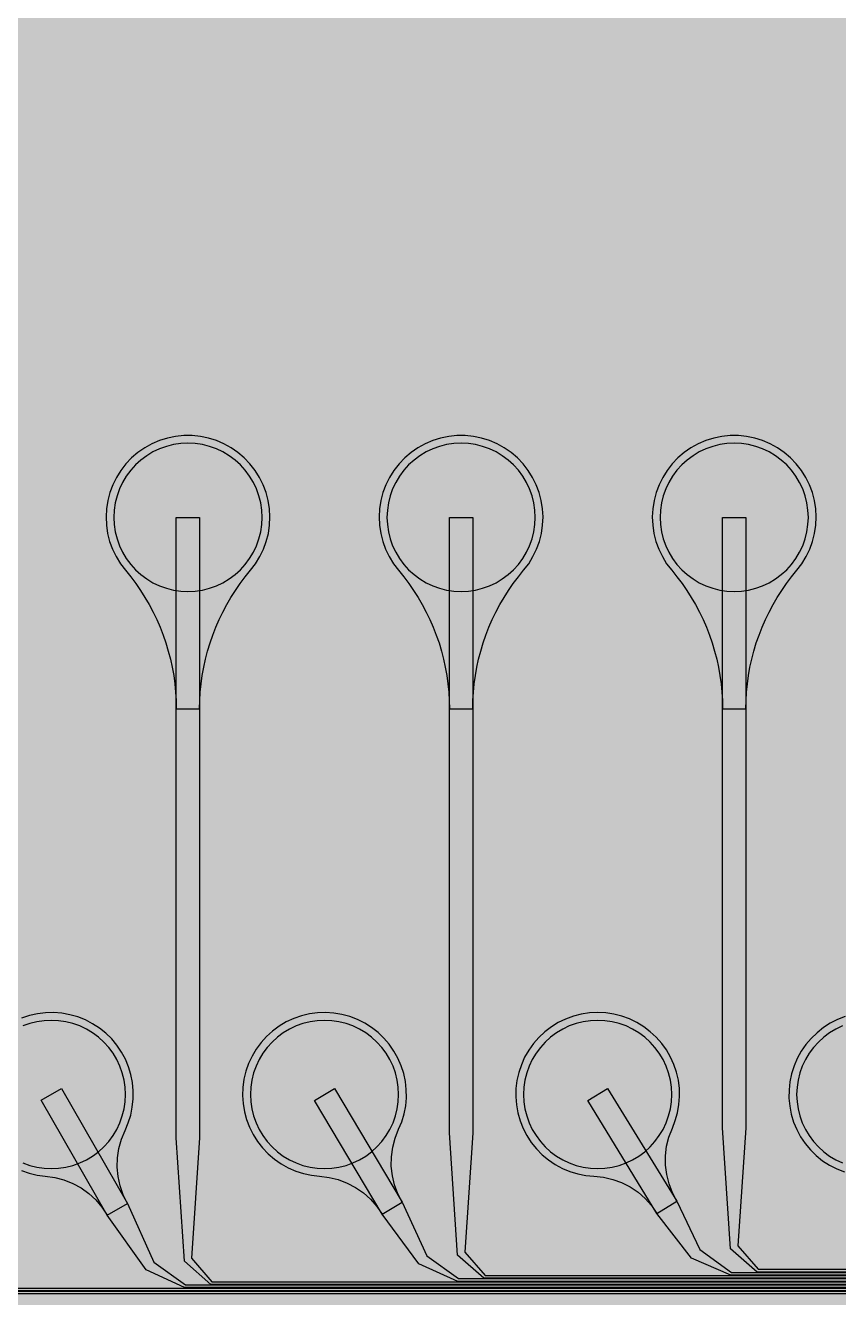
# Model space of a CAD drawing. Header units: metres. Extents: x -7231 to 10969, y -37556 to 1873.
# Drawn here: x 3873 to 4915, y -22931 to -21300 of the extents above; entities that cross this region are included whole.
import ezdxf

# ---------------------------------------------------------------- set-up
doc = ezdxf.new("R2010")
doc.units = ezdxf.units.M
for name, color, linetype in [('Metal1', 4, 'CONTINUOUS'), ('Metal2', 3, 'CONTINUOUS'), ('Polyimide', 7, 'CONTINUOUS'), ('Polyimide_Negative', 5, 'CONTINUOUS')]:
    doc.layers.add(name, color=color, linetype=linetype)

msp = doc.modelspace()

# ---------------------------------------------------------------- hatches: boundary and pattern name
at = {"layer": 'Polyimide'}
msp.add_hatch(color=7, dxfattribs=at).paths.add_polyline_path([(4065.7, -468), (4066.7, -502), (4068.5, -536), (4071.4, -570), (4075.5, -604), (4081, -638), (4088, -672), (4096.5, -706), (4106.6, -740), (4118.3, -774), (4131.6, -808), (4146.5, -842), (4162.9, -876), (4180.7, -910), (4199.8, -944), (4220.2, -978), (4241.7, -1012), (4264.2, -1046), (4287.5, -1080), (4311.5, -1114), (4336, -1148), (4360.9, -1182), (4385.9, -1216), (4410.9, -1250), (4435.7, -1284), (4460.2, -1318), (4484.2, -1352), (4507.5, -1385.9), (4530, -1419.9), (4551.5, -1453.9), (4571.9, -1487.9), (4591.1, -1521.9), (4608.9, -1555.9), (4625.3, -1589.9), (4640.1, -1623.9), (4653.4, -1657.9), (4665.1, -1691.9), (4675.2, -1725.9), (4683.7, -1759.9), (4690.7, -1793.9), (4696.2, -1827.9), (4700.3, -1861.9), (4703.2, -1895.9), (4705.1, -1929.9), (4706.1, -1963.9), (4706.4, -1997.9), (4706.5, -2031.9), (4706.5, -4793), (4710, -4838.4), (4720.2, -4882.7), (4737.1, -4925), (4760.1, -4964.2), (4788.9, -4999.5), (4822.6, -5030), (4860.5, -5055.1), (4901.8, -5074.2), (4901.8, -5074.2), (4970.7, -5105.2), (5034.7, -5145.3), (5092.8, -5193.5), (5143.8, -5249.2), (5186.9, -5311.2), (5221.2, -5378.4), (5246.2, -5449.7), (5261.4, -5523.7), (5266.5, -5599), (5261.4, -5674.3), (5246.2, -5748.3), (5221.2, -5819.6), (5186.9, -5886.8), (5143.8, -5948.8), (5092.8, -6004.5), (5034.7, -6052.7), (4970.7, -6092.8), (4901.8, -6123.8), (4860.5, -6142.9), (4822.6, -6168), (4788.9, -6198.5), (4760.1, -6233.8), (4737.1, -6273), (4720.2, -6315.3), (4710, -6359.6), (4706.5, -6405), (4706.5, -9221.5), (4710, -9266.9), (4720.2, -9311.2), (4737.1, -9353.5), (4760.1, -9392.7), (4788.9, -9428), (4822.6, -9458.5), (4860.5, -9483.6), (4901.8, -9502.7), (4970.7, -9533.7), (5034.7, -9573.8), (5092.8, -9622), (5143.8, -9677.7), (5186.9, -9739.7), (5221.2, -9806.9), (5246.2, -9878.2), (5261.4, -9952.2), (5266.5, -10027.5), (5261.4, -10102.8), (5246.2, -10176.8), (5221.2, -10248.1), (5186.9, -10315.3), (5143.8, -10377.3), (5092.8, -10433), (5034.7, -10481.2), (4970.7, -10521.3), (4901.8, -10552.3), (4860.5, -10571.4), (4822.6, -10596.5), (4788.9, -10627), (4760.1, -10662.3), (4737.1, -10701.5), (4720.2, -10743.8), (4710, -10788.1), (4706.5, -10833.5), (4706.5, -13650), (4710, -13695.4), (4720.2, -13739.7), (4737.1, -13782), (4760.1, -13821.2), (4788.9, -13856.5), (4822.6, -13887), (4860.5, -13912.1), (4901.8, -13931.2), (4970.7, -13962.2), (5034.7, -14002.2), (5092.8, -14050.5), (5143.8, -14106.2), (5186.9, -14168.2), (5221.2, -14235.4), (5246.2, -14306.7), (5261.4, -14380.7), (5266.5, -14456), (5261.4, -14531.3), (5246.2, -14605.3), (5221.2, -14676.5), (5186.9, -14743.8), (5143.8, -14805.8), (5092.8, -14861.5), (5034.7, -14909.7), (4970.7, -14949.8), (4901.8, -14980.8), (4860.5, -14999.9), (4822.6, -15025), (4788.9, -15055.5), (4760.1, -15090.8), (4737.1, -15130), (4720.2, -15172.3), (4710, -15216.6), (4706.5, -15262), (4706.5, -15456), (4720.9, -15750), (4764.1, -16041.3), (4835.7, -16326.8), (4934.9, -16604), (5060.7, -16870.2), (5212.1, -17122.7), (5387.5, -17359.2), (5585.2, -17577.3), (5803.3, -17775), (6039.8, -17950.4), (6292.3, -18101.8), (6558.4, -18227.6), (6835.6, -18326.8), (7121.2, -18398.3), (7412.4, -18441.5), (7706.5, -18456), (9969, -18456), (10047.4, -18459.8), (10125.1, -18471.4), (10201.2, -18490.4), (10275.2, -18516.9), (10346.1, -18550.5), (10413.5, -18590.8), (10476.5, -18637.6), (10534.7, -18690.3), (10587.4, -18748.5), (10634.2, -18811.5), (10674.5, -18878.9), (10708.1, -18949.8), (10734.6, -19023.8), (10753.6, -19099.9), (10765.2, -19177.6), (10769, -19256), (10769, -20895.8), (10730.2, -20951.4), (10694.6, -21009.1), (10662.2, -21068.6), (10633.2, -21129.9), (10607.6, -21192.7), (10585.5, -21256.7), (10566.9, -21322), (10552, -21388.1), (10540.8, -21455), (10533.4, -21522.3), (10529.6, -21590), (10529.6, -21657.8), (10533.4, -21725.5), (10540.8, -21792.9), (10552, -21859.7), (10566.9, -21925.9), (10585.5, -21991.1), (10607.6, -22055.2), (10633.2, -22117.9), (10662.2, -22179.2), (10694.6, -22238.7), (10730.2, -22296.4), (10769, -22352), (10769, -32454.2), (10728.7, -32510.5), (10691.7, -32568.9), (10658, -32629.3), (10627.8, -32691.6), (10601.2, -32755.4), (10578.2, -32820.7), (10558.9, -32887.1), (10543.4, -32954.5), (10531.8, -33022.7), (10524, -33091.4), (10520.1, -33160.5), (10520.1, -33229.7), (10524, -33298.8), (10531.8, -33367.5), (10543.4, -33435.7), (10558.9, -33503.1), (10578.2, -33569.5), (10601.2, -33634.8), (10627.8, -33698.6), (10658, -33760.8), (10691.7, -33821.3), (10728.7, -33879.7), (10769, -33936), (10769, -36556), (10765.2, -36634.4), (10753.6, -36712.1), (10734.6, -36788.2), (10708.1, -36862.1), (10674.5, -36933.1), (10634.2, -37000.5), (10587.4, -37063.5), (10534.7, -37121.7), (10476.5, -37174.4), (10413.5, -37221.2), (10346.1, -37261.5), (10275.2, -37295.1), (10201.2, -37321.6), (10125.1, -37340.6), (10047.4, -37352.1), (9969, -37356), (-6231, -37356), (-6309.4, -37352.1), (-6387.1, -37340.6), (-6463.2, -37321.6), (-6537.2, -37295.1), (-6608.1, -37261.5), (-6675.5, -37221.2), (-6738.5, -37174.4), (-6796.7, -37121.7), (-6849.4, -37063.5), (-6896.2, -37000.5), (-6936.5, -36933.1), (-6970.1, -36862.1), (-6996.6, -36788.2), (-7015.6, -36712.1), (-7027.2, -36634.4), (-7031, -36556), (-7031, -33936), (-6990.7, -33879.8), (-6953.7, -33821.3), (-6920, -33760.9), (-6889.8, -33698.6), (-6863.2, -33634.8), (-6840.2, -33569.5), (-6820.9, -33503.1), (-6805.4, -33435.7), (-6793.7, -33367.5), (-6785.9, -33298.8), (-6782, -33229.7), (-6782, -33160.5), (-6785.9, -33091.4), (-6793.7, -33022.7), (-6805.4, -32954.5), (-6820.9, -32887.1), (-6840.2, -32820.6), (-6863.2, -32755.4), (-6889.8, -32691.5), (-6920, -32629.3), (-6953.7, -32568.9), (-6990.7, -32510.4), (-7031, -32454.2), (-7031, -22364.8), (-6990.7, -22308.6), (-6953.7, -22250.1), (-6920, -22189.7), (-6889.8, -22127.5), (-6863.2, -22063.6), (-6840.2, -21998.4), (-6820.9, -21931.9), (-6805.4, -21864.5), (-6793.7, -21796.3), (-6785.9, -21727.6), (-6782, -21658.5), (-6782, -21589.3), (-6785.9, -21520.3), (-6793.7, -21451.5), (-6805.4, -21383.3), (-6820.9, -21315.9), (-6840.2, -21249.5), (-6863.2, -21184.2), (-6889.8, -21120.4), (-6920, -21058.1), (-6953.7, -20997.7), (-6990.7, -20939.3), (-7031, -20883), (-7031, -19256), (-7027.2, -19177.6), (-7015.6, -19099.9), (-6996.6, -19023.8), (-6970.1, -18949.8), (-6936.5, -18878.9), (-6896.2, -18811.5), (-6849.4, -18748.5), (-6796.7, -18690.3), (-6738.5, -18637.6), (-6675.5, -18590.8), (-6608.1, -18550.5), (-6537.2, -18516.9), (-6463.2, -18490.4), (-6387.1, -18471.4), (-6309.4, -18459.8), (-6231, -18456), (-3968.5, -18456), (-3674.4, -18441.5), (-3383.2, -18398.3), (-3097.6, -18326.8), (-2820.4, -18227.6), (-2554.3, -18101.8), (-2301.8, -17950.4), (-2065.3, -17775), (-1847.2, -17577.3), (-1649.5, -17359.2), (-1474.1, -17122.7), (-1322.7, -16870.2), (-1196.9, -16604), (-1097.7, -16326.8), (-1026.1, -16041.3), (-982.9, -15750), (-968.5, -15456), (-968.5, -15262), (-972, -15216.6), (-982.2, -15172.3), (-999.1, -15130), (-1022.1, -15090.8), (-1050.9, -15055.5), (-1084.6, -15025), (-1122.5, -14999.9), (-1163.8, -14980.8), (-1232.7, -14949.8), (-1296.7, -14909.7), (-1354.8, -14861.5), (-1405.8, -14805.8), (-1448.9, -14743.8), (-1483.2, -14676.5), (-1508.2, -14605.3), (-1523.4, -14531.3), (-1528.5, -14456), (-1523.4, -14380.7), (-1508.2, -14306.7), (-1483.2, -14235.4), (-1448.9, -14168.2), (-1405.8, -14106.2), (-1354.8, -14050.5), (-1296.7, -14002.2), (-1232.7, -13962.2), (-1163.8, -13931.2), (-1122.5, -13912.1), (-1084.6, -13887), (-1050.9, -13856.5), (-1022.1, -13821.2), (-999.1, -13782), (-982.2, -13739.7), (-972, -13695.4), (-968.5, -13650), (-968.5, -12309.6), (-972, -12264.3), (-982.2, -12219.9), (-999.1, -12177.7), (-1022.1, -12138.5), (-1050.9, -12103.2), (-1084.6, -12072.6), (-1122.5, -12047.5), (-1163.8, -12028.5), (-1232.7, -11997.4), (-1296.7, -11957.4), (-1354.8, -11909.1), (-1405.8, -11853.5), (-1448.9, -11791.5), (-1483.2, -11724.2), (-1508.2, -11653), (-1523.4, -11579), (-1528.5, -11503.7), (-1523.4, -11428.3), (-1508.2, -11354.4), (-1483.2, -11283.1), (-1448.9, -11215.9), (-1405.8, -11153.8), (-1354.8, -11098.2), (-1296.7, -11049.9), (-1232.7, -11009.9), (-1163.8, -10978.8), (-1122.5, -10959.8), (-1084.6, -10934.7), (-1050.9, -10904.1), (-1022.1, -10868.9), (-999.1, -10829.6), (-982.2, -10787.4), (-972, -10743), (-968.5, -10697.7), (-968.5, -9357.3), (-972, -9311.9), (-982.2, -9267.6), (-999.1, -9225.4), (-1022.1, -9186.1), (-1050.9, -9150.8), (-1084.6, -9120.3), (-1122.5, -9095.2), (-1163.8, -9076.2), (-1163.8, -9076.2), (-1232.7, -9045.1), (-1296.7, -9005.1), (-1354.8, -8956.8), (-1405.8, -8901.1), (-1448.9, -8839.1), (-1483.2, -8771.9), (-1508.2, -8700.6), (-1523.4, -8626.7), (-1528.5, -8551.3), (-1523.4, -8476), (-1508.2, -8402), (-1483.2, -8330.8), (-1448.9, -8263.5), (-1405.8, -8201.5), (-1354.8, -8145.9), (-1296.7, -8097.6), (-1232.7, -8057.6), (-1163.8, -8026.5), (-1163.8, -8026.5), (-1122.5, -8007.4), (-1084.6, -7982.4), (-1050.9, -7951.8), (-1022.1, -7916.5), (-999.1, -7877.3), (-982.2, -7835), (-972, -7790.7), (-968.5, -7745.4), (-968.5, -6405), (-972, -6359.6), (-982.2, -6315.3), (-999.1, -6273), (-1022.1, -6233.8), (-1050.9, -6198.5), (-1084.6, -6168), (-1122.5, -6142.9), (-1163.8, -6123.8), (-1163.8, -6123.8), (-1232.7, -6092.8), (-1296.7, -6052.7), (-1354.8, -6004.5), (-1405.8, -5948.8), (-1448.9, -5886.8), (-1483.2, -5819.6), (-1508.2, -5748.3), (-1523.4, -5674.3), (-1528.5, -5599), (-1523.4, -5523.7), (-1508.2, -5449.7), (-1483.2, -5378.4), (-1448.9, -5311.2), (-1405.8, -5249.2), (-1354.8, -5193.5), (-1296.7, -5145.3), (-1232.7, -5105.2), (-1163.8, -5074.2), (-1163.8, -5074.2), (-1122.5, -5055.1), (-1084.6, -5030), (-1050.9, -4999.5), (-1022.1, -4964.2), (-999.1, -4925), (-982.2, -4882.7), (-972, -4838.4), (-968.5, -4793), (-968.5, -2031.9), (-968.4, -1997.9), (-968.1, -1963.9), (-967.1, -1929.9), (-965.2, -1895.9), (-962.2, -1861.9), (-958, -1827.9), (-952.4, -1793.9), (-945.3, -1759.9), (-936.6, -1725.9), (-926.4, -1691.9), (-914.4, -1657.9), (-900.9, -1623.9), (-885.7, -1589.9), (-869.1, -1555.9), (-850.9, -1521.9), (-831.4, -1487.9), (-810.6, -1453.9), (-788.7, -1419.9), (-765.8, -1385.9), (-742.1, -1352), (-717.6, -1318), (-692.7, -1284), (-667.4, -1250), (-641.9, -1216), (-616.4, -1182), (-591.1, -1148), (-566.1, -1114), (-541.7, -1080), (-517.9, -1046), (-495, -1012), (-473.1, -978), (-452.4, -944), (-432.8, -910), (-414.7, -876), (-398, -842), (-382.9, -808), (-369.3, -774), (-357.4, -740), (-347.1, -706), (-338.4, -672), (-331.3, -638), (-325.7, -604), (-321.5, -570), (-318.6, -536), (-316.7, -502), (-315.7, -468), (-315.3, -434), (-315.2, -400), (-315.2, 401), (-315.2, 451), (-315.2, 1644), (-270.2, 1644), (-270, 1637.1), (-269.4, 1630.3), (-268.2, 1623.5), (-266.7, 1616.8), (-264.7, 1610.2), (-262.3, 1603.8), (-259.4, 1597.6), (-256.2, 1591.5), (-252.6, 1585.7), (-248.6, 1580.1), (-244.2, 1574.8), (-239.5, 1569.8), (-234.5, 1565.1), (-229.2, 1560.7), (-223.6, 1556.7), (-217.8, 1553.1), (-211.7, 1549.8), (-205.4, 1547), (-199, 1544.6), (-192.4, 1542.6), (-185.7, 1541), (-179, 1539.9), (-172.1, 1539.2), (-165.2, 1539), (-158.4, 1539.2), (-151.5, 1539.9), (-144.8, 1541), (-138.1, 1542.6), (-131.5, 1544.6), (-125.1, 1547), (-118.8, 1549.8), (-112.8, 1553.1), (-106.9, 1556.7), (-101.3, 1560.7), (-96, 1565.1), (-91, 1569.8), (-86.3, 1574.8), (-81.9, 1580.1), (-77.9, 1585.7), (-74.3, 1591.5), (-71.1, 1597.6), (-68.2, 1603.8), (-65.8, 1610.2), (-63.8, 1616.8), (-62.3, 1623.5), (-61.1, 1630.3), (-60.5, 1637.1), (-60.2, 1644), (1853, 1644), (1853, 1573), (3815.2, 1573), (3815.5, 1579.5), (3816.1, 1586.1), (3817.2, 1592.5), (3818.7, 1598.9), (3820.6, 1605.1), (3822.9, 1611.3), (3825.6, 1617.2), (3828.6, 1623), (3832.1, 1628.6), (3835.9, 1633.9), (3840.1, 1638.9), (3844.5, 1643.7), (3849.3, 1648.2), (3854.4, 1652.3), (3859.7, 1656.1), (3865.2, 1659.6), (3871, 1662.7), (3877, 1665.4), (3883.1, 1667.7), (3889.4, 1669.6), (3895.7, 1671.1), (3902.2, 1672.1), (3908.7, 1672.8), (3915.2, 1673), (3921.8, 1672.8), (3928.3, 1672.1), (3934.8, 1671.1), (3941.1, 1669.6), (3947.4, 1667.7), (3953.5, 1665.4), (3959.5, 1662.7), (3965.2, 1659.6), (3970.8, 1656.1), (3976.1, 1652.3), (3981.2, 1648.2), (3986, 1643.7), (3990.4, 1638.9), (3994.6, 1633.9), (3998.4, 1628.6), (4001.9, 1623), (4004.9, 1617.2), (4007.6, 1611.3), (4009.9, 1605.1), (4011.8, 1598.9), (4013.3, 1592.5), (4014.4, 1586.1), (4015, 1579.5), (4015.2, 1573), (4065.2, 1573), (4065.2, 451), (4065.2, 401), (4065.2, -400), (4065.3, -434), (4065.7, -468)])

# ---------------------------------------------------------------- linework, layer by layer
at = {"layer": 'Metal1'}
for points in [[(4096.5, -22176.6), (4096.7, -22165.8), (4097.3, -22155.1), (4098.4, -22144.4), (4099.8, -22133.8), (4101.7, -22123.2), (4104, -22112.7), (4106.7, -22102.4), (4109.8, -22092.1), (4113.3, -22081.9), (4117.2, -22071.9), (4121.5, -22062.1), (4126.1, -22052.4), (4131.2, -22042.9), (4136.6, -22033.6), (4142.3, -22024.6), (4148.4, -22015.8), (4154.9, -22007.2), (4161.6, -21998.9), (4168.1, -21990.4), (4173.6, -21981.4), (4178.2, -21971.8), (4181.9, -21961.9), (4184.5, -21951.6), (4186, -21941.1), (4186.5, -21930.5), (4185.9, -21919.9), (4184.3, -21909.4), (4181.6, -21899.2), (4177.8, -21889.3), (4173.1, -21879.8), (4167.5, -21870.8), (4161, -21862.4), (4153.7, -21854.7), (4145.6, -21847.8), (4136.9, -21841.8), (4127.6, -21836.7), (4117.9, -21832.5), (4107.7, -21829.3), (4097.4, -21827.2), (4086.8, -21826.1), (4076.2, -21826.1), (4065.6, -21827.2), (4055.3, -21829.3), (4045.1, -21832.5), (4035.4, -21836.7), (4026.1, -21841.8), (4017.4, -21847.8), (4009.3, -21854.7), (4002, -21862.4), (3995.5, -21870.8), (3989.9, -21879.8), (3985.2, -21889.3), (3981.4, -21899.2), (3978.7, -21909.4), (3977.1, -21919.9), (3976.5, -21930.5), (3977, -21941.1), (3978.5, -21951.6), (3981.1, -21961.9), (3984.8, -21971.8), (3989.4, -21981.4), (3994.9, -21990.4), (4001.4, -21998.9), (4008.1, -22007.2), (4014.6, -22015.8), (4020.7, -22024.6), (4026.4, -22033.6), (4031.8, -22042.9), (4036.9, -22052.4), (4041.5, -22062.1), (4045.8, -22071.9), (4049.7, -22081.9), (4053.2, -22092.1), (4056.3, -22102.4), (4059, -22112.7), (4061.3, -22123.2), (4063.2, -22133.8), (4064.6, -22144.4), (4065.7, -22155.1), (4066.3, -22165.8), (4066.5, -22176.6), (4096.5, -22176.6)], [(4446.5, -22176.6), (4446.7, -22165.8), (4447.3, -22155.1), (4448.4, -22144.4), (4449.8, -22133.8), (4451.7, -22123.2), (4454, -22112.7), (4456.7, -22102.4), (4459.8, -22092.1), (4463.3, -22081.9), (4467.2, -22071.9), (4471.5, -22062.1), (4476.1, -22052.4), (4481.2, -22042.9), (4486.6, -22033.6), (4492.3, -22024.6), (4498.4, -22015.8), (4504.9, -22007.2), (4511.6, -21998.9), (4518.1, -21990.4), (4523.6, -21981.4), (4528.2, -21971.8), (4531.9, -21961.9), (4534.5, -21951.6), (4536, -21941.1), (4536.5, -21930.5), (4535.9, -21919.9), (4534.3, -21909.4), (4531.6, -21899.2), (4527.8, -21889.3), (4523.1, -21879.8), (4517.5, -21870.8), (4511, -21862.4), (4503.7, -21854.7), (4495.6, -21847.8), (4486.9, -21841.8), (4477.6, -21836.7), (4467.9, -21832.5), (4457.7, -21829.3), (4447.4, -21827.2), (4436.8, -21826.1), (4426.2, -21826.1), (4415.6, -21827.2), (4405.3, -21829.3), (4395.1, -21832.5), (4385.4, -21836.7), (4376.1, -21841.8), (4367.4, -21847.8), (4359.3, -21854.7), (4352, -21862.4), (4345.5, -21870.8), (4339.9, -21879.8), (4335.2, -21889.3), (4331.4, -21899.2), (4328.7, -21909.4), (4327.1, -21919.9), (4326.5, -21930.5), (4327, -21941.1), (4328.5, -21951.6), (4331.1, -21961.9), (4334.8, -21971.8), (4339.4, -21981.4), (4344.9, -21990.4), (4351.4, -21998.9), (4358.1, -22007.2), (4364.6, -22015.8), (4370.7, -22024.6), (4376.4, -22033.6), (4381.8, -22042.9), (4386.9, -22052.4), (4391.5, -22062.1), (4395.8, -22071.9), (4399.7, -22081.9), (4403.2, -22092.1), (4406.3, -22102.4), (4409, -22112.7), (4411.3, -22123.2), (4413.2, -22133.8), (4414.6, -22144.4), (4415.7, -22155.1), (4416.3, -22165.8), (4416.5, -22176.6), (4446.5, -22176.6)], [(4796.5, -22176.6), (4796.7, -22165.8), (4797.3, -22155.1), (4798.4, -22144.4), (4799.8, -22133.8), (4801.7, -22123.2), (4804, -22112.7), (4806.7, -22102.4), (4809.8, -22092.1), (4813.3, -22081.9), (4817.2, -22071.9), (4821.5, -22062.1), (4826.1, -22052.4), (4831.2, -22042.9), (4836.6, -22033.6), (4842.3, -22024.6), (4848.4, -22015.8), (4854.9, -22007.2), (4861.6, -21998.9), (4868.1, -21990.4), (4873.6, -21981.4), (4878.2, -21971.8), (4881.9, -21961.9), (4884.5, -21951.6), (4886, -21941.1), (4886.5, -21930.5), (4885.9, -21919.9), (4884.3, -21909.4), (4881.6, -21899.2), (4877.8, -21889.3), (4873.1, -21879.8), (4867.5, -21870.8), (4861, -21862.4), (4853.7, -21854.7), (4845.6, -21847.8), (4836.9, -21841.8), (4827.6, -21836.7), (4817.9, -21832.5), (4807.7, -21829.3), (4797.4, -21827.2), (4786.8, -21826.1), (4776.2, -21826.1), (4765.6, -21827.2), (4755.3, -21829.3), (4745.1, -21832.5), (4735.4, -21836.7), (4726.1, -21841.8), (4717.4, -21847.8), (4709.3, -21854.7), (4702, -21862.4), (4695.5, -21870.8), (4689.9, -21879.8), (4685.2, -21889.3), (4681.4, -21899.2), (4678.7, -21909.4), (4677.1, -21919.9), (4676.5, -21930.5), (4677, -21941.1), (4678.5, -21951.6), (4681.1, -21961.9), (4684.8, -21971.8), (4689.4, -21981.4), (4694.9, -21990.4), (4701.4, -21998.9), (4708.1, -22007.2), (4714.6, -22015.8), (4720.7, -22024.6), (4726.4, -22033.6), (4731.8, -22042.9), (4736.9, -22052.4), (4741.5, -22062.1), (4745.8, -22071.9), (4749.7, -22081.9), (4753.2, -22092.1), (4756.3, -22102.4), (4759, -22112.7), (4761.3, -22123.2), (4763.2, -22133.8), (4764.6, -22144.4), (4765.7, -22155.1), (4766.3, -22165.8), (4766.5, -22176.6), (4796.5, -22176.6)]]:
    msp.add_lwpolyline(points, close=True, dxfattribs=at)
for points in [[(9330.8, -22922.8), (3760.8, -22922.8), (3726.9, -22892.9), (3716.5, -22732.9), (3716.5, -21931), (3746.5, -21931), (3746.5, -22732.9), (3736.1, -22889.1), (3762.2, -22919.2), (9332.2, -22919.2)], [(9338.8, -22914.7), (4110.8, -22914.7), (4076.9, -22884.9), (4066.5, -22726.5), (4066.5, -21931), (4096.5, -21931), (4096.5, -22726.5), (4086.1, -22881.1), (4112.2, -22911.2), (9340.2, -22911.2)], [(9346.8, -22906.7), (4460.8, -22906.7), (4426.9, -22876.9), (4416.5, -22720.1), (4416.5, -21931), (4446.5, -21931), (4446.5, -22720.1), (4436.1, -22873.1), (4462.2, -22903.2), (9348.2, -22903.2)], [(9354.8, -22898.8), (4810.8, -22898.8), (4776.9, -22868.9), (4766.5, -22713.7), (4766.5, -21931), (4796.5, -21931), (4796.5, -22713.7), (4786.1, -22865.1), (4812.2, -22895.2), (9356.2, -22895.2)]]:
    msp.add_lwpolyline(points, dxfattribs=at)
at = {"layer": 'Metal2'}
for points in [[(3868.1, -22768.7), (3878.1, -22772.1), (3888.3, -22774.4), (3898.7, -22775.7), (3910.8, -22777.4), (3922.5, -22780.5), (3933.9, -22785), (3944.5, -22790.8), (3954.4, -22797.9), (3963.4, -22806.2), (3971.3, -22815.5), (3978, -22825.6), (4004, -22810.7), (4004, -22810.7), (3998.6, -22799.8), (3994.5, -22788.3), (3991.9, -22776.4), (3990.8, -22764.3), (3991.1, -22752.1), (3992.9, -22740.1), (3996.2, -22728.3), (4000.9, -22717.1), (4005, -22707.4), (4008.1, -22697.4), (4010.2, -22687.2), (4011.3, -22676.7), (4011.4, -22666.3), (4010.4, -22655.8), (4008.4, -22645.6), (4005.3, -22635.5), (4001.3, -22625.9), (3996.3, -22616.6), (3990.5, -22607.9), (3983.8, -22599.9), (3976.3, -22592.5), (3968.1, -22586), (3959.3, -22580.3), (3950, -22575.4), (3940.3, -22571.6), (3930.2, -22568.7), (3919.9, -22566.9), (3909.4, -22566), (3899, -22566.3), (3888.6, -22567.5), (3878.3, -22569.8), (3868.4, -22573.2)], [(4923.8, -22571.2), (4914, -22575), (4904.6, -22579.7), (4895.8, -22585.3), (4887.6, -22591.8), (4880, -22599.1), (4873.2, -22607.1), (4867.3, -22615.7), (4862.2, -22624.8), (4858.1, -22634.5), (4854.9, -22644.5), (4852.8, -22654.7), (4851.7, -22665.2), (4851.6, -22675.6), (4852.6, -22686.1), (4854.6, -22696.3), (4857.6, -22706.4), (4861.7, -22716.1), (4866.6, -22725.3), (4872.5, -22734), (4879.2, -22742), (4886.6, -22749.4), (4894.8, -22756), (4903.6, -22761.7), (4912.9, -22766.5), (4922.6, -22770.4)], [(9326.8, -22926.7), (3727.2, -22926.7), (3678.3, -22903.5), (3625.9, -22826.6), (3543.4, -22678.3), (3569.6, -22663.7), (3652.1, -22812), (3688, -22894), (3728.2, -22923.2), (9328.2, -22923.2)], [(9334.8, -22918.7), (4077.2, -22918.7), (4027.8, -22896), (3978, -22825.6), (3893.5, -22678.5), (3919.5, -22663.5), (4004, -22810.7), (4037.8, -22886), (4078.2, -22915.2), (9336.2, -22915.2)], [(9342.8, -22910.8), (4427.2, -22910.8), (4377.3, -22888.4), (4330.2, -22824.6), (4243.6, -22678.7), (4269.4, -22663.3), (4356, -22809.3), (4387.6, -22878), (4428.2, -22907.2), (9344.2, -22907.2)], [(9350.8, -22902.8), (4777.3, -22902.8), (4726.7, -22881), (4682.5, -22823.5), (4593.7, -22678.8), (4619.3, -22663.2), (4708.1, -22807.8), (4737.3, -22869.9), (4778.2, -22899.2), (9352.2, -22899.2)]]:
    msp.add_lwpolyline(points, dxfattribs=at)
for points in [[(4356, -22809.3), (4350.4, -22798.5), (4346.2, -22787), (4343.4, -22775.2), (4342.1, -22763.1), (4342.3, -22750.9), (4343.9, -22738.8), (4347, -22727), (4351.5, -22715.7), (4355.5, -22706), (4358.5, -22696), (4360.5, -22685.7), (4361.4, -22675.2), (4361.3, -22664.8), (4360.2, -22654.3), (4358, -22644.1), (4354.8, -22634.1), (4350.6, -22624.5), (4345.5, -22615.3), (4339.5, -22606.7), (4332.7, -22598.8), (4325.1, -22591.5), (4316.9, -22585.1), (4308, -22579.5), (4298.6, -22574.8), (4288.8, -22571.1), (4278.7, -22568.4), (4268.4, -22566.7), (4257.9, -22566), (4247.5, -22566.4), (4237.1, -22567.8), (4226.9, -22570.3), (4217, -22573.7), (4207.5, -22578.1), (4198.5, -22583.5), (4190, -22589.7), (4182.3, -22596.7), (4175.2, -22604.5), (4169, -22612.9), (4163.7, -22621.9), (4159.2, -22631.4), (4155.8, -22641.3), (4153.3, -22651.5), (4151.9, -22661.9), (4151.5, -22672.4), (4152.2, -22682.8), (4153.9, -22693.2), (4156.6, -22703.3), (4160.3, -22713.1), (4165, -22722.5), (4170.6, -22731.3), (4177, -22739.6), (4184.2, -22747.2), (4192.2, -22754), (4200.8, -22760), (4209.9, -22765.1), (4219.6, -22769.3), (4229.5, -22772.5), (4239.8, -22774.7), (4250.2, -22775.8), (4262.3, -22777.3), (4274.1, -22780.2), (4285.5, -22784.6), (4296.3, -22790.3), (4306.3, -22797.2), (4315.3, -22805.4), (4323.4, -22814.5), (4330.2, -22824.6), (4356, -22809.3)], [(4708.1, -22807.8), (4702.3, -22797), (4698, -22785.7), (4695, -22773.8), (4693.5, -22761.7), (4693.5, -22749.6), (4694.9, -22737.5), (4697.8, -22725.6), (4702.2, -22714.3), (4706, -22704.5), (4708.9, -22694.4), (4710.7, -22684.1), (4711.5, -22673.6), (4711.2, -22663.2), (4709.9, -22652.8), (4707.6, -22642.6), (4704.2, -22632.6), (4699.9, -22623.1), (4694.7, -22614), (4688.6, -22605.5), (4681.6, -22597.6), (4673.9, -22590.5), (4665.6, -22584.2), (4656.6, -22578.7), (4647.2, -22574.2), (4637.3, -22570.6), (4627.2, -22568.1), (4616.8, -22566.5), (4606.3, -22566), (4595.9, -22566.5), (4585.5, -22568.1), (4575.4, -22570.7), (4565.5, -22574.3), (4556.1, -22578.9), (4547.2, -22584.4), (4538.8, -22590.7), (4531.2, -22597.9), (4524.2, -22605.7), (4518.1, -22614.3), (4512.9, -22623.4), (4508.7, -22632.9), (4505.3, -22642.9), (4503, -22653.1), (4501.8, -22663.5), (4501.5, -22674), (4502.4, -22684.4), (4504.2, -22694.7), (4507.1, -22704.8), (4511, -22714.5), (4515.8, -22723.8), (4521.5, -22732.6), (4528.1, -22740.8), (4535.4, -22748.3), (4543.5, -22755), (4552.1, -22760.8), (4561.4, -22765.8), (4571, -22769.8), (4581.1, -22772.9), (4591.4, -22774.9), (4601.8, -22775.9), (4613.9, -22777.2), (4625.8, -22779.9), (4637.2, -22784.1), (4648.1, -22789.6), (4658.2, -22796.5), (4667.4, -22804.4), (4675.5, -22813.5), (4682.5, -22823.5), (4708.1, -22807.8)]]:
    msp.add_lwpolyline(points, close=True, dxfattribs=at)
at = {"layer": 'Polyimide_Negative'}
for points in [[(4176.5, -21931), (4176, -21921.7), (4174.7, -21912.5), (4172.4, -21903.4), (4169.3, -21894.6), (4165.3, -21886.2), (4160.5, -21878.2), (4154.9, -21870.7), (4148.7, -21863.8), (4141.8, -21857.6), (4134.3, -21852), (4126.3, -21847.2), (4117.9, -21843.2), (4109.1, -21840.1), (4100, -21837.8), (4090.8, -21836.5), (4081.5, -21836), (4072.2, -21836.5), (4063, -21837.8), (4053.9, -21840.1), (4045.1, -21843.2), (4036.7, -21847.2), (4028.7, -21852), (4021.2, -21857.6), (4014.3, -21863.8), (4008.1, -21870.7), (4002.5, -21878.2), (3997.7, -21886.2), (3993.7, -21894.6), (3990.6, -21903.4), (3988.3, -21912.5), (3987, -21921.7), (3986.5, -21931), (3987, -21940.3), (3988.3, -21949.5), (3990.6, -21958.6), (3993.7, -21967.4), (3997.7, -21975.8), (4002.5, -21983.8), (4008.1, -21991.3), (4014.3, -21998.2), (4021.2, -22004.4), (4028.7, -22010), (4036.7, -22014.8), (4045.1, -22018.8), (4053.9, -22021.9), (4063, -22024.2), (4072.2, -22025.5), (4081.5, -22026), (4090.8, -22025.5), (4100, -22024.2), (4109.1, -22021.9), (4117.9, -22018.8), (4126.3, -22014.8), (4134.3, -22010), (4141.8, -22004.4), (4148.7, -21998.2), (4154.9, -21991.3), (4160.5, -21983.8), (4165.3, -21975.8), (4169.3, -21967.4), (4172.4, -21958.6), (4174.7, -21949.5), (4176, -21940.3), (4176.5, -21931)], [(4526.5, -21931), (4526, -21921.7), (4524.7, -21912.5), (4522.4, -21903.4), (4519.3, -21894.6), (4515.3, -21886.2), (4510.5, -21878.2), (4504.9, -21870.7), (4498.7, -21863.8), (4491.8, -21857.6), (4484.3, -21852), (4476.3, -21847.2), (4467.9, -21843.2), (4459.1, -21840.1), (4450, -21837.8), (4440.8, -21836.5), (4431.5, -21836), (4422.2, -21836.5), (4413, -21837.8), (4403.9, -21840.1), (4395.1, -21843.2), (4386.7, -21847.2), (4378.7, -21852), (4371.2, -21857.6), (4364.3, -21863.8), (4358.1, -21870.7), (4352.5, -21878.2), (4347.7, -21886.2), (4343.7, -21894.6), (4340.6, -21903.4), (4338.3, -21912.5), (4337, -21921.7), (4336.5, -21931), (4337, -21940.3), (4338.3, -21949.5), (4340.6, -21958.6), (4343.7, -21967.4), (4347.7, -21975.8), (4352.5, -21983.8), (4358.1, -21991.3), (4364.3, -21998.2), (4371.2, -22004.4), (4378.7, -22010), (4386.7, -22014.8), (4395.1, -22018.8), (4403.9, -22021.9), (4413, -22024.2), (4422.2, -22025.5), (4431.5, -22026), (4440.8, -22025.5), (4450, -22024.2), (4459.1, -22021.9), (4467.9, -22018.8), (4476.3, -22014.8), (4484.3, -22010), (4491.8, -22004.4), (4498.7, -21998.2), (4504.9, -21991.3), (4510.5, -21983.8), (4515.3, -21975.8), (4519.3, -21967.4), (4522.4, -21958.6), (4524.7, -21949.5), (4526, -21940.3), (4526.5, -21931)], [(4876.5, -21931), (4876, -21921.7), (4874.7, -21912.5), (4872.4, -21903.4), (4869.3, -21894.6), (4865.3, -21886.2), (4860.5, -21878.2), (4854.9, -21870.7), (4848.7, -21863.8), (4841.8, -21857.6), (4834.3, -21852), (4826.3, -21847.2), (4817.9, -21843.2), (4809.1, -21840.1), (4800, -21837.8), (4790.8, -21836.5), (4781.5, -21836), (4772.2, -21836.5), (4763, -21837.8), (4753.9, -21840.1), (4745.1, -21843.2), (4736.7, -21847.2), (4728.7, -21852), (4721.2, -21857.6), (4714.3, -21863.8), (4708.1, -21870.7), (4702.5, -21878.2), (4697.7, -21886.2), (4693.7, -21894.6), (4690.6, -21903.4), (4688.3, -21912.5), (4687, -21921.7), (4686.5, -21931), (4687, -21940.3), (4688.3, -21949.5), (4690.6, -21958.6), (4693.7, -21967.4), (4697.7, -21975.8), (4702.5, -21983.8), (4708.1, -21991.3), (4714.3, -21998.2), (4721.2, -22004.4), (4728.7, -22010), (4736.7, -22014.8), (4745.1, -22018.8), (4753.9, -22021.9), (4763, -22024.2), (4772.2, -22025.5), (4781.5, -22026), (4790.8, -22025.5), (4800, -22024.2), (4809.1, -22021.9), (4817.9, -22018.8), (4826.3, -22014.8), (4834.3, -22010), (4841.8, -22004.4), (4848.7, -21998.2), (4854.9, -21991.3), (4860.5, -21983.8), (4865.3, -21975.8), (4869.3, -21967.4), (4872.4, -21958.6), (4874.7, -21949.5), (4876, -21940.3), (4876.5, -21931)], [(4351.5, -22671), (4351, -22661.7), (4349.7, -22652.5), (4347.4, -22643.4), (4344.3, -22634.6), (4340.3, -22626.2), (4335.5, -22618.2), (4329.9, -22610.7), (4323.7, -22603.8), (4316.8, -22597.6), (4309.3, -22592), (4301.3, -22587.2), (4292.9, -22583.2), (4284.1, -22580.1), (4275, -22577.8), (4265.8, -22576.5), (4256.5, -22576), (4247.2, -22576.5), (4238, -22577.8), (4228.9, -22580.1), (4220.1, -22583.2), (4211.7, -22587.2), (4203.7, -22592), (4196.2, -22597.6), (4189.3, -22603.8), (4183.1, -22610.7), (4177.5, -22618.2), (4172.7, -22626.2), (4168.7, -22634.6), (4165.6, -22643.4), (4163.3, -22652.5), (4162, -22661.7), (4161.5, -22671), (4162, -22680.3), (4163.3, -22689.5), (4165.6, -22698.6), (4168.7, -22707.4), (4172.7, -22715.8), (4177.5, -22723.8), (4183.1, -22731.3), (4189.3, -22738.2), (4196.2, -22744.4), (4203.7, -22750), (4211.7, -22754.8), (4220.1, -22758.8), (4228.9, -22761.9), (4238, -22764.2), (4247.2, -22765.5), (4256.5, -22766), (4265.8, -22765.5), (4275, -22764.2), (4284.1, -22761.9), (4292.9, -22758.8), (4301.3, -22754.8), (4309.3, -22750), (4316.8, -22744.4), (4323.7, -22738.2), (4329.9, -22731.3), (4335.5, -22723.8), (4340.3, -22715.8), (4344.3, -22707.4), (4347.4, -22698.6), (4349.7, -22689.5), (4351, -22680.3), (4351.5, -22671)], [(4701.5, -22671), (4701, -22661.7), (4699.7, -22652.5), (4697.4, -22643.4), (4694.3, -22634.6), (4690.3, -22626.2), (4685.5, -22618.2), (4679.9, -22610.7), (4673.7, -22603.8), (4666.8, -22597.6), (4659.3, -22592), (4651.3, -22587.2), (4642.9, -22583.2), (4634.1, -22580.1), (4625, -22577.8), (4615.8, -22576.5), (4606.5, -22576), (4597.2, -22576.5), (4588, -22577.8), (4578.9, -22580.1), (4570.1, -22583.2), (4561.7, -22587.2), (4553.7, -22592), (4546.2, -22597.6), (4539.3, -22603.8), (4533.1, -22610.7), (4527.5, -22618.2), (4522.7, -22626.2), (4518.7, -22634.6), (4515.6, -22643.4), (4513.3, -22652.5), (4512, -22661.7), (4511.5, -22671), (4512, -22680.3), (4513.3, -22689.5), (4515.6, -22698.6), (4518.7, -22707.4), (4522.7, -22715.8), (4527.5, -22723.8), (4533.1, -22731.3), (4539.3, -22738.2), (4546.2, -22744.4), (4553.7, -22750), (4561.7, -22754.8), (4570.1, -22758.8), (4578.9, -22761.9), (4588, -22764.2), (4597.2, -22765.5), (4606.5, -22766), (4615.8, -22765.5), (4625, -22764.2), (4634.1, -22761.9), (4642.9, -22758.8), (4651.3, -22754.8), (4659.3, -22750), (4666.8, -22744.4), (4673.7, -22738.2), (4679.9, -22731.3), (4685.5, -22723.8), (4690.3, -22715.8), (4694.3, -22707.4), (4697.4, -22698.6), (4699.7, -22689.5), (4701, -22680.3), (4701.5, -22671)]]:
    msp.add_lwpolyline(points, close=True, dxfattribs=at)
for points in [[(3870.1, -22758.8), (3878.9, -22761.9), (3888, -22764.2), (3897.2, -22765.5), (3906.5, -22766), (3915.8, -22765.5), (3925, -22764.2), (3934.1, -22761.9), (3942.9, -22758.8), (3951.3, -22754.8), (3959.3, -22750), (3966.8, -22744.4), (3973.7, -22738.2), (3979.9, -22731.3), (3985.5, -22723.8), (3990.3, -22715.8), (3994.3, -22707.4), (3997.4, -22698.6), (3999.7, -22689.5), (4001, -22680.3), (4001.5, -22671), (4001.5, -22671), (4001, -22661.7), (3999.7, -22652.5), (3997.4, -22643.4), (3994.3, -22634.6), (3990.3, -22626.2), (3985.5, -22618.2), (3979.9, -22610.7), (3973.7, -22603.8), (3966.8, -22597.6), (3959.3, -22592), (3951.3, -22587.2), (3942.9, -22583.2), (3934.1, -22580.1), (3925, -22577.8), (3915.8, -22576.5), (3906.5, -22576), (3897.2, -22576.5), (3888, -22577.8), (3878.9, -22580.1), (3870.1, -22583.2)], [(4920.1, -22583.2), (4911.7, -22587.2), (4903.7, -22592), (4896.2, -22597.6), (4889.3, -22603.8), (4883.1, -22610.7), (4877.5, -22618.2), (4872.7, -22626.2), (4868.7, -22634.6), (4865.6, -22643.4), (4863.3, -22652.5), (4862, -22661.7), (4861.5, -22671), (4862, -22680.3), (4863.3, -22689.5), (4865.6, -22698.6), (4868.7, -22707.4), (4872.7, -22715.8), (4877.5, -22723.8), (4883.1, -22731.3), (4889.3, -22738.2), (4896.2, -22744.4), (4903.7, -22750), (4911.7, -22754.8), (4920.1, -22758.8)]]:
    msp.add_lwpolyline(points, dxfattribs=at)

doc.saveas('drawing.dxf')
